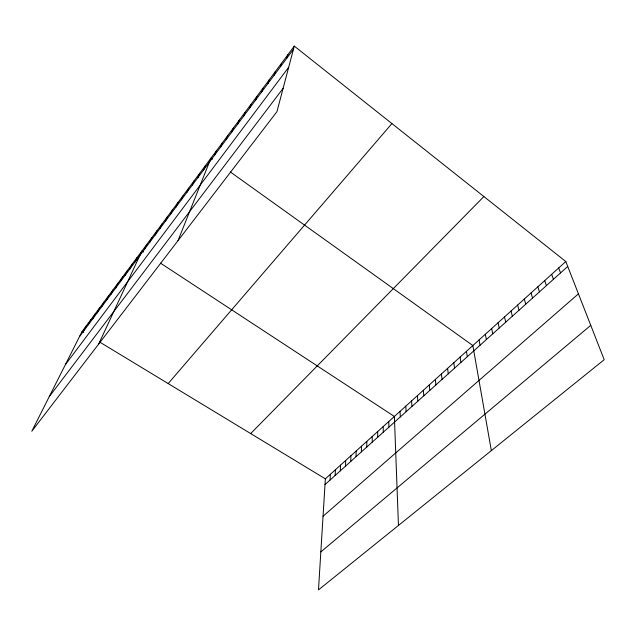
<?xml version="1.0" encoding="UTF-8"?>
<svg xmlns="http://www.w3.org/2000/svg" width="636" height="636" viewBox="0 0 636 636"><rect width="100%" height="100%" fill="white"/><g stroke="black" fill="none" stroke-linecap="round" stroke-linejoin="round"><path stroke-width="0.95" d="M366.781 447.036L366.813 441.384M361.383 451.886L361.455 446.218M356.041 456.696L356.152 451.011M350.746 461.45L350.897 455.758M345.499 466.164L345.698 460.464M340.3 470.839L340.538 465.123M335.156 475.458L335.434 469.734M330.06 480.045L330.378 474.305M565.802 261.539L325.362 478.836L318.485 589.89L604.2 359.698L565.802 261.539L294.285 46.11L82.124 331.412L31.8 431.248L276.93 111.69L294.285 46.11M286.947 58.019L287.854 54.752M280.532 66.629L281.51 63.282M274.203 75.135L275.237 71.717M267.947 83.531L269.044 80.049M261.77 91.83L262.93 88.277M255.664 100.027L256.88 96.402M249.63 108.128L250.902 104.439M243.668 116.126L245.003 112.381M237.785 124.036L239.168 120.228M231.965 131.851L233.396 127.979M226.209 139.578L227.696 135.651M220.525 147.21L222.059 143.227M214.904 154.755L216.494 150.716M178.008 240.639L210.985 158.118L212.456 159.175M203.615 169.915L205.293 165.773M197.947 177.531L199.672 173.334M192.342 185.052L194.115 180.807M186.801 192.485L188.622 188.192M181.332 199.831L183.2 195.491M175.926 207.097L177.834 202.709M170.575 214.276L172.523 209.84M165.296 221.376L167.284 216.892M160.065 228.388L162.093 223.864M154.906 235.32L156.965 230.765M149.794 242.181L151.901 237.578M144.746 248.962L146.884 244.319M98.659 344.092L141.923 250.989L143.474 252.007M134.816 262.294L137.026 257.58M129.927 268.853L132.177 264.107M125.101 275.34L127.375 270.554M120.323 281.756L122.629 276.938M115.601 288.1L117.938 283.251M110.926 294.381L113.288 289.491M106.299 300.59L108.692 295.676M101.72 306.727L104.153 301.79M97.197 312.809L99.653 307.84M92.721 318.819L95.201 313.826M88.285 324.773L90.797 319.749M83.904 330.664L86.432 325.608M79.564 336.492L293.435 49.306M65.365 364.651L288.68 67.289M49.211 396.705L283.115 88.325M168.182 383.572L391.927 123.583M250.679 433.569L483.893 196.548M325.004 484.584L567.725 266.452M323.048 516.249L578.434 293.84M320.838 551.905L590.764 325.346M82.124 331.412L83.769 332.405M99.343 341.85L325.362 478.836M160.431 263.113L394.376 416.469L398.454 525.463M230.327 171.966L472.85 345.547L491.35 450.614M558.694 267.963L560.539 272.908M551.666 274.315L553.431 279.299M544.71 280.603L546.404 285.612M537.833 286.82L539.447 291.868M531.028 292.973L532.563 298.053M524.287 299.055L525.757 304.167M517.625 305.081L519.016 310.225M511.026 311.044L512.354 316.211M504.499 316.943L505.755 322.142M498.036 322.786L499.228 328.009M491.644 328.566L492.773 333.813M485.316 334.282L486.381 339.56M479.051 339.942L480.053 345.245M466.434 351.35L467.309 356.693M460.082 357.082L460.893 362.456M453.802 362.766L454.549 368.157M447.577 368.387L448.277 373.801M441.424 373.944L442.06 379.382M435.334 379.454L435.914 384.907M429.308 384.899L429.825 390.377M423.338 390.297L423.807 395.791M417.431 395.632L417.844 401.149M411.579 400.919L411.937 406.452M405.784 406.158L406.094 411.707M400.052 411.333L400.314 416.906M388.755 421.549L388.914 427.146M383.19 426.581L383.301 432.194M377.673 431.558L377.744 437.186M372.219 436.495L372.235 442.139"/></g></svg>
